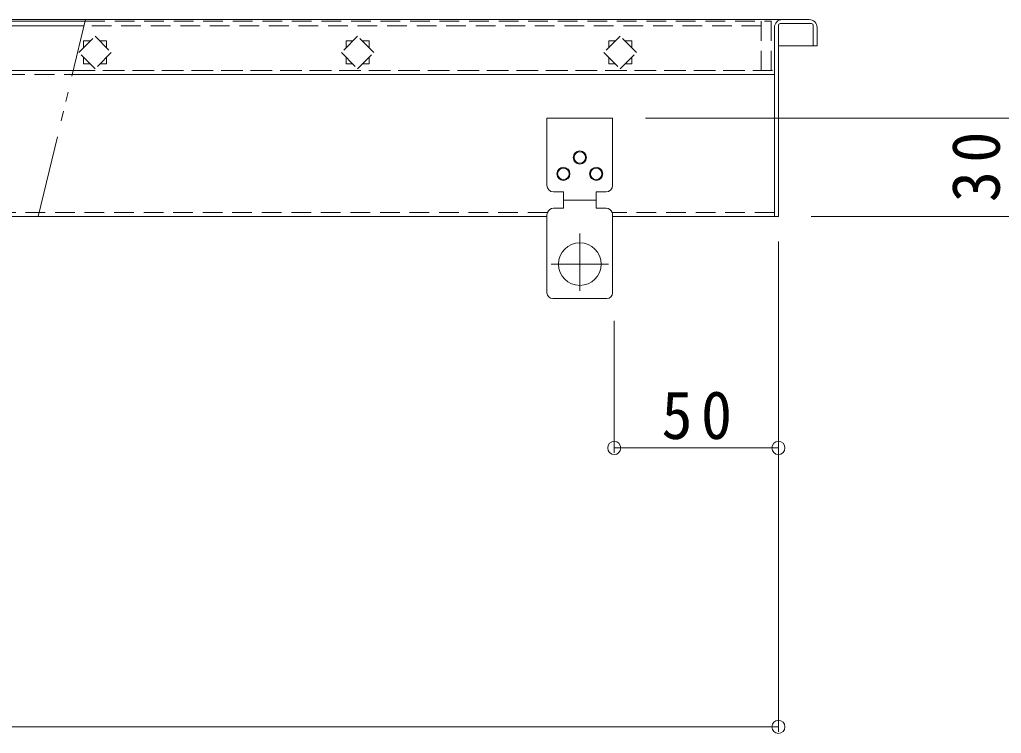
# Model space of a CAD drawing. Units: millimetres at full size, sheet at 1:5; details may follow other scales. Extents: x -907 to 965, y -699 to 647.
# Drawn here: x -348.9 to -49.8, y -89.6 to 127.9 of the extents above; entities that cross this region are included whole.
import ezdxf

# ---------------------------------------------------------------- set-up
doc = ezdxf.new("R2010")
doc.units = ezdxf.units.MM
doc.header["$LTSCALE"] = 5
doc.header["$PDMODE"] = 32
doc.header["$PDSIZE"] = 4
for name, pattern in [('CHAIN2', [12, 9, -1, 1, -1]), ('DASHED1', [1.8, 1.2, -0.6]), ('DOUBLE_CHAIN1', [8.8, 5, -1, 0.6, -0.6, 0.6, -1])]:
    doc.linetypes.add(name, pattern=pattern)
for name, color, linetype, lineweight in [('E-2', 3, 'Continuous', 9), ('E-3', 6, 'Continuous', 9), ('E-4', 7, 'Continuous', 9), ('E-A', 1, 'Continuous', 9)]:
    doc.layers.add(name, color=color, linetype=linetype, lineweight=lineweight)
doc.styles.add('ＭＳ ゴシック', font='')
doc.styles.get('ＭＳ ゴシック').set_extended_font_data('MS Gothic')

msp = doc.modelspace()

# ---------------------------------------------------------------- linework, layer by layer
at = {"layer": 'E-2'}
for p, q in [((-329.303, 125.988), (-457.796, 125.988)), ((-457.46, 127.387), (-328.967, 127.387))]:
    msp.add_line(p, q, dxfattribs=at)
at = {"layer": 'E-2', "linetype": 'DASHED1'}
for p, q in [((-122.958, 125.988), (-329.303, 125.988)), ((-328.967, 127.387), (-119.958, 127.387)), ((-122.958, 112.387), (-122.958, 127.387)), ((-119.958, 112.387), (-119.958, 127.387)), ((-330.907, 117.887), (-325.958, 122.837)), ((-325.958, 122.837), (-321.008, 117.887)), ((-245.958, 122.837), (-250.908, 117.887)), ((-241.008, 117.887), (-245.958, 122.837)), ((-165.958, 122.837), (-170.908, 117.887)), ((-161.008, 117.887), (-165.958, 122.837)), ((-329.458, 121.387), (-327.407, 121.387)), ((-329.458, 119.337), (-329.458, 121.387)), ((-324.508, 121.387), (-322.458, 121.387)), ((-322.458, 121.387), (-322.458, 119.337)), ((-247.408, 121.387), (-249.458, 121.387)), ((-249.458, 121.387), (-249.458, 119.337)), ((-242.458, 121.387), (-244.508, 121.387)), ((-242.458, 119.337), (-242.458, 121.387)), ((-167.408, 121.387), (-169.458, 121.387)), ((-169.458, 121.387), (-169.458, 119.337)), ((-162.458, 121.387), (-164.508, 121.387)), ((-162.458, 119.337), (-162.458, 121.387)), ((-325.958, 112.938), (-330.907, 117.887)), ((-321.008, 117.887), (-325.958, 112.938)), ((-250.908, 117.887), (-245.958, 112.938)), ((-245.958, 112.938), (-241.008, 117.887)), ((-170.908, 117.887), (-165.958, 112.938)), ((-165.958, 112.938), (-161.008, 117.887)), ((-329.458, 114.387), (-329.458, 116.438)), ((-327.407, 114.387), (-329.458, 114.387)), ((-322.458, 114.387), (-324.508, 114.387)), ((-322.458, 116.438), (-322.458, 114.387)), ((-249.458, 116.438), (-249.458, 114.387)), ((-249.458, 114.387), (-247.408, 114.387)), ((-244.508, 114.387), (-242.458, 114.387)), ((-242.458, 114.387), (-242.458, 116.438)), ((-169.458, 116.438), (-169.458, 114.387)), ((-169.458, 114.387), (-167.408, 114.387)), ((-164.508, 114.387), (-162.458, 114.387)), ((-162.458, 114.387), (-162.458, 116.438)), ((-691.958, 112.387), (-119.958, 112.387))]:
    msp.add_line(p, q, dxfattribs=at)
at = {"layer": 'E-3'}
for p, q in [((-108.36, 127.887), (-703.557, 127.887)), ((-117.76, 119.887), (-117.76, 126.187)), ((-117.26, 126.687), (-107.66, 126.687)), ((-107.16, 126.187), (-107.16, 119.887)), ((-118.96, 119.887), (-118.96, 125.487)), ((-105.96, 125.487), (-105.96, 119.887)), ((-118.96, 67.887), (-118.96, 119.887)), ((-117.76, 119.887), (-107.16, 119.887)), ((-105.96, 119.887), (-107.16, 119.887)), ((-332.567, 112.387), (-461.06, 112.387)), ((-332.855, 111.187), (-118.96, 111.187)), ((-188.26, 67.887), (-353.458, 67.887)), ((-168.26, 67.887), (-118.96, 67.887))]:
    msp.add_line(p, q, dxfattribs=at)
at = {"layer": 'E-3', "linetype": 'DOUBLE_CHAIN1'}
msp.add_line((-343.246, 67.887), (-328.847, 127.887), dxfattribs=at)
at = {"layer": 'E-3', "linetype": 'DASHED1'}
for p, q in [((-461.348, 111.187), (-332.855, 111.187)), ((-332.567, 112.387), (-118.96, 112.387)), ((-188.133, 69.087), (-353.458, 69.087)), ((-118.96, 69.087), (-168.386, 69.087))]:
    msp.add_line(p, q, dxfattribs=at)
at = {"layer": 'E-3'}
msp.add_lwpolyline([(-118.96, 67.887), (-117.76, 67.887), (-117.76, 119.887)], dxfattribs=at)
for centre, radius, start, end in [((-116.56, 125.487), 2.4, 90, 180), ((-117.26, 126.187), 0.5, 90, 180), ((-108.36, 125.487), 2.4, 0, 90), ((-107.66, 126.187), 0.5, 0, 90)]:
    msp.add_arc(centre, radius, start, end, dxfattribs=at)
at = {"layer": 'E-4'}
for p, q in [((-46.079, 97.887), (-158.26, 97.887)), ((-46.079, 67.887), (-107.76, 67.887)), ((-117.76, -89.12), (-117.76, 60.287)), ((-167.758, -4.143), (-167.758, 36.113)), ((-167.758, -2.643), (-117.76, -2.643)), ((-694.156, -87.62), (-117.76, -87.62))]:
    msp.add_line(p, q, dxfattribs=at)
for p in [(-167.758, -2.643), (-117.76, -2.643), (-117.76, -87.62)]:
    msp.add_point(p, dxfattribs=at)
at = {"layer": 'E-A'}
for p, q in [((-188.26, 77.387), (-188.26, 97.887)), ((-188.26, 97.887), (-168.26, 97.887)), ((-168.26, 77.387), (-168.26, 97.887)), ((-186.26, 75.387), (-183.26, 75.387)), ((-183.26, 75.387), (-183.26, 70.387)), ((-173.26, 75.387), (-173.26, 70.387)), ((-170.26, 75.387), (-173.26, 75.387)), ((-173.26, 72.887), (-183.26, 72.887)), ((-186.26, 70.387), (-183.26, 70.387)), ((-170.26, 70.387), (-173.26, 70.387)), ((-188.26, 68.387), (-188.26, 67.887)), ((-188.26, 67.887), (-188.26, 44.637)), ((-168.26, 68.387), (-168.26, 67.887)), ((-168.26, 67.887), (-168.26, 44.637)), ((-186.51, 42.887), (-170.01, 42.887))]:
    msp.add_line(p, q, dxfattribs=at)
at = {"layer": 'E-A', "linetype": 'CHAIN2'}
for p, q in [((-178.26, 62.7), (-178.26, 45.227)), ((-186.996, 53.387), (-169.523, 53.387))]:
    msp.add_line(p, q, dxfattribs=at)
at = {"layer": 'E-A'}
for centre, radius in [((-178.26, 85.887), 2), ((-178.26, 85.887), 1.75), ((-183.26, 80.887), 2), ((-183.26, 80.887), 1.75), ((-173.26, 80.887), 2), ((-173.26, 80.887), 1.75), ((-178.26, 53.387), 6.5)]:
    msp.add_circle(centre, radius, dxfattribs=at)
for centre, radius, start, end in [((-186.26, 77.387), 2, 180, 270), ((-170.26, 77.387), 2, 270, 0), ((-186.26, 68.387), 2, 159.51268, 180), ((-186.26, 68.387), 2, 90, 159.51268), ((-170.26, 68.387), 2, 20.48732, 90), ((-170.26, 68.387), 2, 0, 20.48732), ((-186.51, 44.637), 1.75, 180, 270), ((-170.01, 44.637), 1.75, 270, 0)]:
    msp.add_arc(centre, radius, start, end, dxfattribs=at)

# ---------------------------------------------------------------- texts
at = {"layer": 'E-4', "color": 2, "insert": (-50.079, 72.262), "char_height": 14.66, "attachment_point": 7, "rotation": 90, "style": 'ＭＳ ゴシック'}
msp.add_mtext('\\T1.27;\\W0.95;30', dxfattribs=at)
at = {"layer": 'E-4', "color": 2, "insert": (-153.384, -0.143), "char_height": 14.66, "attachment_point": 7, "style": 'ＭＳ ゴシック'}
msp.add_mtext('\\T1.27;\\W0.95;50', dxfattribs=at)

doc.saveas('drawing.dxf')
